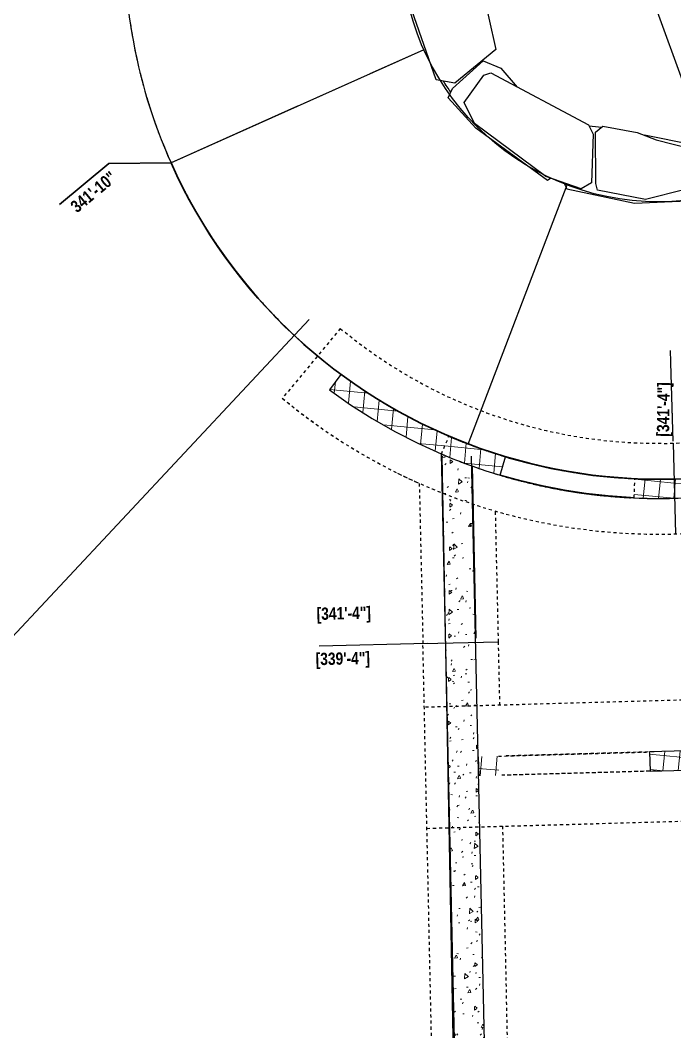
# Model space of a CAD drawing. Header units: feet. Extents: x -128 to 1593, y 35 to 1363.
# Drawn here: x 758.57 to 780.2, y 608.3 to 641.73 of the extents above; entities that cross this region are included whole.
import ezdxf

# ---------------------------------------------------------------- set-up
doc = ezdxf.new("R2010")
doc.units = ezdxf.units.FT
doc.header["$LTSCALE"] = 0.7
doc.header["$MEASUREMENT"] = 0
doc.linetypes.add('Dash', pattern=[0.25, 0.125, -0.125])
doc.linetypes.add('Hidden 1_16_', pattern=[0.09375, 0.0625, -0.03125])
doc.layers.get('0').update_dxf_attribs({"color": 250})
for name, color, linetype in [('A-DETL', 250, 'Continuous'), ('A-DETL-HDLN', 250, 'Hidden 1_16_'), ('A-FLOR', 250, 'Continuous'), ('A-FLOR-OTLN', 250, 'Continuous'), ('A-WALL', 250, 'Continuous'), ('A-WALL-HDLN', 250, 'Hidden 1_16_'), ('A-WALL-PATT', 250, 'Continuous'), ('G-ANNO-DIMS', 250, 'Continuous'), ('L-ARGILLITE PAVEMENT', 250, 'Continuous'), ('L-PVMT', 250, 'Continuous'), ('L-STONE', 250, 'Continuous'), ('S-FNDN', 250, 'Dash'), ('S-FNDN-Steps', 6, 'Continuous')]:
    doc.layers.add(name, color=color, linetype=linetype)
doc.styles.add('Century Gothic_B', font='GOTHICB.TTF', dxfattribs={"width": 0.84, "height": 4.875})
pattern_1 = [(89.55855, (953.2915, 661.1728), (0.9487296, 0.6534597), [0.12, -1.32]), (34.55855, (953.2915, 661.1728), (-0.937661, 0.786472), [0.096, -1.056]), (140.00955, (953.3706, 661.2273), (0.0110697, 1.439949), [0.102, -1.121833]), (85.74255, (953.0877, 661.4195), (1.485176, 0.883347), [0.18, -1.98]), (136.1945, (953.2115, 661.4931), (0.160366, 2.154064), [0.153, -1.68275]), (30.7425, (953.0877, 661.4195), (0.160365, 2.154005), [0.144, -1.584]), (60.55855, (953.262, 661.4597), (1.146581, 0.1115755), [0.12, -1.32]), (5.55855, (953.262, 661.4597), (-0.438808, 1.142451), [0.096, -1.056]), (111.00955, (953.3575, 661.469), (0.707783, 1.254041), [0.102, -1.121833]), (77.05855, (953.2915, 661.1728), (-0.3242466, 0.4230286), [0.0528, -0.9904167, 0.0528, -1.0191667, -1.06]), (77.05855, (953.2915, 661.1728), (-0.3242466, 0.4230286), [-2.1151667, 0.0528, -1.0071667]), (47.05855, (953.2915, 661.1728), (-0.0774194, 0.754605), [0.0528, -0.5584167, 0.0528, -0.9664167, -0.404]), (47.05855, (953.2915, 661.1728), (-0.0774194, 0.754605), [-1.6304167, 0.0528, -0.3511667]), (7.05855, (953.0164, 660.94555), (0.6814879, 0.5161555), [0.0528, -0.3471667, 0.0528, -1.1951667, -1.656]), (7.05855, (953.0164, 660.94555), (0.6814879, 0.5161555), [-1.648, 0.0528, -1.6031667]), (357.05855, (952.893, 660.84366), (0.6173958, 0.7177637), [0.0528, -0.4671667, 0.0528, -0.776, -1.176]), (357.05855, (952.893, 660.84366), (0.6173958, 0.7177637), [-1.3488333, 0.0528, -1.1231667])]
pattern_2 = [(84.55855, (953.2915, 661.1728), (-0.4977468, 0.0474143), []), (174.55855, (953.2915, 661.1728), (-0.0474143, -0.4977468), [])]

# ---------------------------------------------------------------- blocks, each defined once
blk = doc.blocks.new('FP_1_1-Public Restroom Foundation Plan')
at = {"layer": 'A-WALL', "flags": 128}
blk.add_lwpolyline([(-1792.98, 1421.18), (-1794.1, 1422.18), (-1800.46, 1428.24), (-1806.57, 1434.55), (-1812.42, 1441.1), (-1818, 1447.88), (-1823.31, 1454.88), (-1828.24, 1461.95)], dxfattribs=at)
blk = doc.blocks.new('FP_1_2-Public Restroom Foundation Plan')
at = {"layer": 'A-WALL', "flags": 128}
blk.add_lwpolyline([(-1822, 1466.12), (-1821.16, 1464.82), (-1816.25, 1457.9), (-1811.07, 1451.19), (-1805.62, 1444.68), (-1799.92, 1438.4), (-1793.97, 1432.35), (-1787.97, 1426.72)], dxfattribs=at)
blk = doc.blocks.new('Basic Wall _ CMU - 8_ - ___-2432147-Public Restroom Foundation Plan')
at = {"layer": 'A-WALL-HDLN'}
for p, q in [((-1910.6, 1375.58), (-1906.1, 1381.35)), ((-1906.1, 1381.35), (-1906.12, 1381.32)), ((-1906.1, 1381.35), (-1906.06, 1381.32))]:
    blk.add_line(p, q, dxfattribs=at)
blk = doc.blocks.new('Basic Wall _ CMU - 8_ - ___-2443190-Public Restroom Foundation Plan')
at = {"layer": 'A-WALL'}
blk.add_arc((-1645.74, 1584.06), 219.66, 211.3565, 211.8404, dxfattribs=at)
at = {"layer": 'A-WALL-HDLN'}
for p, q in [((-1840.88, 1483.21), (-1834.1, 1486.71)), ((-1834.1, 1486.71), (-1834.14, 1486.69)), ((-1840.84, 1483.23), (-1840.88, 1483.21))]:
    blk.add_line(p, q, dxfattribs=at)
blk.add_arc((-1645.74, 1584.06), 219.66, 209.3066, 209.848, dxfattribs=at)
blk = doc.blocks.new('Basic Wall _ CMU - 8_ - ___-2443179-Public Restroom Foundation Plan')
at = {"layer": 'A-WALL', "flags": 128}
blk.add_lwpolyline([(-1822, 1466.12), (-1821.16, 1464.82), (-1816.25, 1457.9), (-1811.07, 1451.19), (-1805.62, 1444.68), (-1799.92, 1438.4), (-1793.97, 1432.35), (-1787.97, 1426.72)], dxfattribs=at)
at = {"layer": 'A-WALL'}
for radius, start, end in [(212.03, 207.4303, 208.8398), (212.03, 208.883, 209.812), (212.03, 210.6311, 211.6042), (212.03, 211.6562, 212.3494), (212.03, 213.2321, 214.3679), (212.03, 214.4296, 214.8792), (212.03, 215.8447, 217.1308), (212.03, 217.2033, 217.7613), (212.03, 218.4135, 219.893), (212.03, 219.9773, 220.9547), (212.03, 221.7246, 222.6544), (219.66, 221.5737, 221.715), (212.03, 222.7515, 223.525), (212.03, 224.5156, 225.415), (212.03, 225.5259, 226.1062), (219.66, 223.9991, 224.2851), (212.03, 227.1514, 228.1749), (219.66, 226.4284, 226.8538), (212.03, 228.3005, 228.8167), (212.03, 229.612, 230.9339), (219.66, 229.0822, 229.4216), (212.03, 231.0752, 231.9857)]:
    blk.add_arc((-1645.74, 1584.06), radius, start, end, dxfattribs=at)
at = {"layer": 'A-WALL-HDLN'}
for p, q in [((-1801.54, 1440.24), (-1801.53, 1440.23)), ((-1794.43, 1432.9), (-1794.38, 1432.85)), ((-1786.98, 1425.92), (-1786.89, 1425.83)), ((-1779.2, 1419.3), (-1779.06, 1419.18))]:
    blk.add_line(p, q, dxfattribs=at)
for start, end in [(209.6704, 210.0803), (214.311, 215.3748), (216.7303, 217.7982), (219.1812, 220.2195), (221.7491, 222.6392), (224.316, 225.0577), (226.8821, 227.4753), (229.4477, 229.7586)]:
    blk.add_arc((-1645.74, 1584.06), 219.66, start, end, dxfattribs=at)
blk = doc.blocks.new('Basic Wall _ CMU - 8_ - ___-2450956-Public Restroom Foundation Plan')
at = {"layer": 'A-WALL'}
for p, q in [((-1460.69, 1480.55), (-1460.68, 1480.56)), ((-1465.87, 1471.78), (-1465.73, 1472.01)), ((-1550.63, 1386.06), (-1550.67, 1386.04))]:
    blk.add_line(p, q, dxfattribs=at)
at = {"layer": 'A-WALL', "flags": 128}
blk.add_lwpolyline([(-1523.02, 1411.09), (-1517.31, 1415.26), (-1510.66, 1420.53), (-1504.23, 1426.06), (-1498.03, 1431.84), (-1493.04, 1436.88)], dxfattribs=at)
at = {"layer": 'A-WALL'}
for radius, start, end in [(212.03, 342.1148, 344.4549), (212.03, 339.5395, 341.3715), (212.03, 337.4323, 338.3642), (212.03, 334.7331, 335.4845), (212.03, 332.0223, 332.6747), (212.03, 329.2823, 329.8934), (212.03, 325.5544, 327.1265), (212.03, 322.9796, 324.3678), (219.66, 324.9252, 325.2698), (212.03, 320.4, 321.6141), (219.66, 322.0506, 322.5747), (212.03, 317.8122, 318.8637), (219.66, 319.3767, 319.8797), (212.03, 315.3073, 316.1155), (219.66, 316.7569, 317.1846), (212.03, 312.6062, 313.3689), (219.66, 313.9892, 314.4895), (212.03, 309.905, 310.6233), (212.03, 307.2038, 307.8784), (219.66, 311.2869, 311.5335), (219.66, 309.1211, 309.8502), (212.03, 304.3368, 305.134), (219.66, 306.4261, 307.1463), (212.03, 301.5889, 302.39), (212.03, 303.2126, 303.3318), (212.03, 300.4521, 300.7732), (219.66, 303.731, 304.2644), (212.03, 298.2431, 299.6462), (219.66, 301.0359, 301.4568), (212.03, 295.687, 296.9024), (212.03, 293.16, 294.1587), (212.03, 290.4733, 291.4149), (212.03, 285.0996, 285.927), (212.03, 287.7865, 288.671), (219.66, 292.9507, 293.1276), (212.03, 254.6372, 255.725), (212.03, 256.1595, 256.9803), (212.03, 257.7374, 258.4722), (212.03, 281.1056, 281.2951), (212.03, 282.3483, 283.1827), (219.66, 290.2556, 290.4394), (212.03, 258.9363, 259.5332), (212.03, 260.2512, 261.2191), (212.03, 263.002, 263.9656), (212.03, 265.7021, 266.7119), (212.03, 268.4021, 269.4577), (212.03, 271.1021, 272.2033), (212.03, 272.8005, 273.6162), (212.03, 273.9194, 274.9486), (212.03, 275.5699, 276.1674), (212.03, 277.0778, 277.6935), (212.03, 278.3382, 278.7252), (212.03, 279.7517, 280.4383), (219.66, 287.5605, 287.751), (219.66, 282.1702, 282.3046), (219.66, 284.8654, 285.0623), (219.66, 261.7616, 261.9607), (219.66, 264.4748, 264.6563), (219.66, 267.1912, 267.3521), (219.66, 269.9122, 270.0479), (219.66, 276.7799, 276.9784), (219.66, 279.4751, 279.691)]:
    blk.add_arc((-1645.74, 1584.06), radius, start, end, dxfattribs=at)
at = {"layer": 'A-WALL-HDLN'}
blk.add_line((-1631.77, 1364.84), (-1631.79, 1364.84), dxfattribs=at)
for radius, start, end in [(219.66, 341.4245, 342.0777), (219.66, 338.9043, 339.4702), (212.03, 335.9447, 336.1486), (219.66, 336.1746, 337.2972), (212.03, 333.0224, 333.4658), (219.66, 333.4908, 334.5636), (212.03, 330.1729, 330.7576), (219.66, 330.8072, 331.7953), (212.03, 327.3601, 328.0031), (219.66, 328.1237, 328.9385), (212.03, 324.5685, 324.7619), (219.66, 325.2946, 325.5293), (212.03, 321.79, 321.9647), (219.66, 322.5989, 322.9508), (212.03, 319.0203, 319.3184), (219.66, 319.9032, 320.3651), (212.03, 316.2566, 316.7129), (219.66, 317.2075, 317.7691), (212.03, 313.4972, 313.9506), (219.66, 314.5119, 315.2186), (212.03, 310.741, 311.2495), (212.03, 307.9871, 308.5485), (212.03, 305.2351, 305.8474), (219.66, 308.7068, 309.0991), (212.03, 302.4843, 303.1842), (219.66, 305.8825, 306.4035), (212.03, 299.7346, 300.4231), (219.66, 303.363, 303.7079), (212.03, 296.9857, 297.6611), (219.66, 300.7993, 301.0122), (212.03, 294.2374, 294.7329), (219.66, 297.869, 298.2187), (212.03, 291.4895, 291.837), (219.66, 294.8223, 295.6208), (212.03, 285.9945, 286.4606), (212.03, 288.7419, 289.1486), (219.66, 291.9037, 292.925), (212.03, 255.7693, 256.1165), (212.03, 258.518, 258.8946), (212.03, 283.2472, 283.7728), (219.66, 289.2097, 290.2291), (212.03, 261.2664, 261.6521), (212.03, 264.0146, 264.3533), (212.03, 266.7625, 267.0547), (212.03, 269.5103, 269.7566), (212.03, 272.2579, 272.7641), (212.03, 275.0053, 275.5344), (212.03, 277.7526, 278.3036), (212.03, 280.4999, 281.0717), (219.66, 286.517, 287.5332), (219.66, 257.0164, 257.6823), (219.66, 259.5972, 260.2182), (219.66, 281.3386, 282.1412), (219.66, 283.8252, 284.8372), (219.66, 262.0111, 262.9748), (219.66, 264.7097, 265.6755), (219.66, 267.4087, 268.3762), (219.66, 270.1082, 271.0768), (219.66, 276.1953, 276.7489), (219.66, 278.7592, 279.4451)]:
    blk.add_arc((-1645.74, 1584.06), radius, start, end, dxfattribs=at)
blk = doc.blocks.new('Basic Wall _ CMU - 8_ - ___-2800111-Public Restroom Foundation Plan')
at = {"layer": 'A-WALL'}
blk.add_arc((-1645.71, 1584.06), 212, 117.7429, 117.8637, dxfattribs=at)
at = {"layer": 'A-WALL-HDLN'}
for p, q in [((-1435.27, 1610.23), (-1435.33, 1610.22)), ((-1427.76, 1611.16), (-1427.8, 1611.16))]:
    blk.add_line(p, q, dxfattribs=at)

msp = doc.modelspace()

# ---------------------------------------------------------------- hatches: boundary and pattern name
at = {"layer": 'A-WALL-PATT', "lineweight": 20}
h = msp.add_hatch(dxfattribs=at)
h.set_pattern_fill('FP1_2', color=256, scale=0.083333, angle=39.5585463, style=0, pattern_type=2)
h.set_pattern_definition(pattern_2)
h.paths.add_polyline_path([(772.491272, 627.391396), (772.740696, 627.975812), (771.988863, 628.317674), (771.235958, 628.704533), (770.537192, 629.104855), (769.840526, 629.548453), (769.16535, 630.024121), (768.787352, 629.513366), (769.485927, 629.021181), (770.224796, 628.551774), (770.956892, 628.132746), (771.722239, 627.741184), (772.488834, 627.392437)])
h = msp.add_hatch(dxfattribs=at)
h.set_pattern_fill('FP1_2', color=256, scale=0.083333, angle=39.5585463, style=0, pattern_type=2)
h.set_pattern_definition(pattern_2)
h.paths.add_polyline_path([(780.199346, 625.929676), (780.181197, 626.564833), (779.497649, 626.559171), (778.888704, 626.575195), (778.860374, 625.94041), (779.529762, 625.922796), (780.187658, 625.929556)])
h.paths.add_polyline_path([(774.430112, 626.690163), (774.612232, 627.298922), (773.980056, 627.501058), (773.355612, 627.726918), (772.740696, 627.975812), (772.491272, 627.391396), (773.020616, 627.175664), (773.495718, 626.997286), (774.022959, 626.817954), (774.419786, 626.693404)])
h = msp.add_hatch(dxfattribs=at)
h.set_pattern_fill('FP1_1', color=256, scale=0.083333, angle=39.5585463, style=0, pattern_type=2)
h.set_pattern_definition(pattern_1)
h.paths.add_polyline_path([(773.629004, 621.163433), (773.495712, 626.997287), (772.954334, 627.201784), (772.486399, 627.393477), (772.629265, 621.140591)])
h = msp.add_hatch(dxfattribs=at)
h.set_pattern_fill('FP1_2', color=256, scale=0.083333, angle=39.5585463, style=0, pattern_type=2)
h.set_pattern_definition(pattern_2)
h.paths.add_polyline_path([(782.080847, 626.080801), (781.997384, 626.710712), (781.353177, 626.638012), (780.739794, 626.590413), (780.181197, 626.564833), (780.199346, 625.929676), (780.868033, 625.961675), (781.493499, 626.013232), (782.065446, 626.079029)])
h = msp.add_hatch(dxfattribs=at)
h.set_pattern_fill('FP1_1', color=256, scale=0.083333, angle=39.5585463, style=0, pattern_type=2)
h.set_pattern_definition(pattern_1)
h.paths.add_polyline_path([(774.044594, 602.004627), (773.629017, 621.162856), (772.629265, 621.140591), (773.042932, 602.070395)])
h = msp.add_hatch(dxfattribs=at)
h.set_pattern_fill('FP1_2', color=256, scale=0.083333, angle=39.5585463, style=0, pattern_type=2)
h.set_pattern_definition(pattern_2)
h.paths.add_polyline_path([(781.122155, 616.958274), (781.104337, 617.593441), (779.371876, 617.544841), (779.389694, 616.909675), (781.082909, 616.957173)])
h.paths.add_polyline_path([(774.391724, 616.76947), (774.373906, 617.404637), (773.710943, 617.386039), (773.724724, 616.750759), (774.300933, 616.766923)])

# ---------------------------------------------------------------- linework, layer by layer
msp.add_line((773.01168, 600.880966, 352.050543), (772.515677, 627.314261, 352.03445))
at = {"layer": 'A-DETL', "lineweight": 25}
for p, q in [((763.551219, 637.01036), (771.920145, 640.756002)), ((771.911862, 640.752803), (770.12439, 639.952792)), ((767.737027, 638.882631), (763.553856, 637.009808)), ((773.378687, 627.720707), (776.647842, 636.287))]:
    msp.add_line(p, q, dxfattribs=at)
at = {"layer": 'A-DETL-HDLN'}
for p, q in [((779.527111, 617.549196), (774.527114, 617.408934)), ((779.56304, 616.914537), (774.563042, 616.774276))]:
    msp.add_line(p, q, dxfattribs=at)
at = {"layer": 'A-FLOR'}
for p, q in [((773.50251, 626.99485), (773.625956, 621.303954)), ((773.629008, 621.163271), (773.629017, 621.162856))]:
    msp.add_line(p, q, dxfattribs=at)
msp.add_lwpolyline([(771.911484, 640.753948), (763.553021, 637.011674, 0.127404751), (769.084236, 630.090999)], format="xyb", dxfattribs=at)
msp.add_circle((779.669869, 644.226333), 8.5, dxfattribs=at)
for radius, start, end in [(18.304688, 252.7288296, 253.0571893), (18.304688, 253.3446952, 267.4445821), (18.304687, 268.3673497, 269.1132274), (18.304688, 271.2141933, 271.5395431)]:
    msp.add_arc((779.676504, 644.226895), radius, start, end, dxfattribs=at)
at = {"layer": 'A-FLOR-OTLN'}
for start, end in [(188.4351504, 189.8758317), (191.1489465, 192.5768225), (193.8582868, 195.2782816), (196.5648485, 197.9803434), (199.2695616, 200.6831985), (201.9729828, 203.3871265), (204.6754662, 206.0925554), (207.3772474, 208.8001748), (210.0784897, 211.5111723), (212.7793095, 214.2277817), (215.4797923, 216.9547608), (218.1800022, 219.7043625), (220.8799881, 222.5206807), (223.5797883, 225.7748891)]:
    msp.add_arc((779.678292, 644.228788), 17.666667, start, end, dxfattribs=at)
at = {"layer": 'A-WALL'}
msp.add_line((773.710943, 617.386039), (773.724724, 616.750759), dxfattribs=at)
at = {"layer": 'A-WALL', "flags": 128}
for points in [[(772.73942, 627.972824), (772.740696, 627.975812, -0.058500135), (769.16535, 630.024121), (768.787352, 629.513366), (769.485927, 629.021181), (770.206713, 628.562137), (770.948138, 628.137233), (771.708586, 627.747397), (772.486396, 627.393478), (772.491272, 627.391396), (772.492548, 627.394384)], [(772.491272, 627.391396, 0.014740578), (773.495718, 626.997286), (773.960829, 626.837454), (774.430112, 626.690163), (774.612232, 627.298922)]]:
    msp.add_lwpolyline(points, format="xyb", dxfattribs=at)
at = {"layer": 'A-WALL'}
msp.add_lwpolyline([(778.860374, 625.94041, 0.018294), (780.199346, 625.929676, 0.025796888), (782.080847, 626.080801)], format="xyb", dxfattribs=at)
msp.add_lwpolyline([(789.101192, 617.817772), (779.371876, 617.544841), (779.389694, 616.909675), (789.11901, 617.182605)], dxfattribs=at)
for centre, radius, start, end in [((779.676504, 644.226895), 17.669271, 246.9888834, 248.3983893), ((779.676504, 644.226895), 17.669271, 248.4415919, 249.3705638), ((779.676504, 644.226895), 17.669271, 250.1896037, 251.1627646), ((779.676504, 644.226895), 17.669271, 251.2147075, 251.9079041), ((779.676491, 644.226859), 18.304649, 246.8876671, 250.2655248), ((779.676504, 644.226895), 17.669271, 252.7906402, 253.9264224), ((779.676504, 644.226895), 17.669271, 253.988135, 254.4377077), ((779.676504, 644.226895), 18.304687, 250.9150446, 251.3989101), ((779.676504, 644.226895), 17.669271, 255.4032733, 256.6893467), ((779.676504, 644.226895), 17.669271, 256.7618475, 257.3198441), ((779.676504, 644.226895), 17.669271, 257.9720278, 259.4515223), ((779.676504, 644.226895), 17.669271, 259.5358178, 260.5132482), ((779.676504, 644.226895), 18.304687, 255.2352772, 255.6256857), ((779.676504, 644.226895), 17.669271, 261.2831455, 262.2129349), ((779.676504, 644.226895), 17.669271, 262.3100187, 263.0835782), ((779.676504, 644.226895), 17.669271, 264.0741467, 264.9735715), ((779.676504, 644.226895), 17.669271, 265.0844229, 265.6647633), ((779.676504, 644.226895), 17.669271, 266.7099669, 267.73342), ((779.676504, 644.226895), 17.669271, 267.8590032, 268.3752146), ((779.676504, 644.226895), 17.669271, 269.1705303, 270.4924694), ((779.676504, 644.226895), 17.669271, 270.6337324, 271.5442647), ((779.676504, 644.226895), 17.669271, 271.6367785, 277.5476788), ((779.676504, 644.226895), 18.304687, 258.160146, 258.7598052), ((779.676504, 644.226895), 18.304687, 260.6741435, 261.5541582), ((779.676504, 644.226895), 18.304687, 261.1322725, 261.2735742), ((779.676504, 644.226895), 18.304687, 263.1930576, 264.1612229), ((779.676504, 644.226895), 18.304687, 263.5576441, 263.8436204), ((779.676504, 644.226895), 18.304688, 265.7200425, 266.7165849), ((779.676504, 644.226895), 18.304687, 265.9869514, 266.4123744), ((779.676504, 644.226895), 18.304687, 268.6407799, 268.9801405)]:
    msp.add_arc(centre, radius, start, end, dxfattribs=at)
at = {"layer": 'A-WALL-HDLN'}
for p, q in [((777.2988, 626.718335), (777.300842, 626.718058)), ((778.145119, 626.624111), (778.151249, 626.623579)), ((778.994763, 626.570781), (779.005284, 626.570378)), ((779.845753, 626.558435), (779.860936, 626.558587)), ((774.373906, 617.404637), (779.371876, 617.544841)), ((779.389694, 616.909675), (774.391724, 616.76947))]:
    msp.add_line(p, q, dxfattribs=at)
msp.add_lwpolyline([(778.643088, 625.951402, 0.002971444), (778.860374, 625.94041), (778.888704, 626.575195, -0.061600421), (774.612232, 627.298922, -0.028181183), (772.740696, 627.975812)], format="xyb", dxfattribs=at)
for radius, start, end in [(18.304687, 248.8651339, 249.4065207), (18.304687, 249.2289776, 249.6388364), (18.304688, 253.3446102, 255.0078), (18.304687, 253.8695671, 254.9333297), (18.304688, 255.6500883, 258.1348294), (18.304687, 256.2888681, 257.3567572), (18.304687, 258.7397598, 259.778042), (18.304688, 258.9299645, 260.6450457), (18.304687, 261.3076641, 262.197755), (18.304688, 261.6449589, 263.1588498), (18.304687, 263.8745518, 264.6162807), (18.304687, 264.2231459, 265.6785463), (18.304687, 266.4406832, 267.0338875), (18.304687, 269.006237, 269.3171813)]:
    msp.add_arc((779.676504, 644.226895), radius, start, end, dxfattribs=at)
at = {"layer": 'L-ARGILLITE PAVEMENT'}
for points in [[(772.268797, 645.206764), (773.00801, 645.027428), (773.827559, 642.843127), (774.289967, 640.759444), (772.936602, 639.642246), (772.314942, 639.759019), (771.512803, 642.061697), (771.225996, 644.828658), (771.48853, 645.109244)], [(783.286709, 640.140923), (782.832765, 640.827161), (781.38566, 643.068433), (780.462325, 643.711972), (779.309848, 643.079368), (779.281955, 642.966288), (780.786478, 638.804486), (780.933971, 638.201227), (781.092436, 638.074415), (783.127406, 639.6429)]]:
    msp.add_lwpolyline(points, close=True, dxfattribs=at)
at = {"layer": 'L-PVMT'}
msp.add_arc((779.739355, 644.246697), 8.5, 212.2159576, 215.2187418, dxfattribs=at)
at = {"layer": 'L-STONE', "transparency": 33554687}
for points in [[(776.112851, 636.505602), (775.995252, 636.431719), (773.633813, 638.159491), (772.711318, 639.164159), (772.854275, 639.471839), (773.200043, 639.777635), (773.871715, 640.382576)], [(773.871715, 640.382576), (774.458415, 640.144372), (774.995936, 639.518173)]]:
    msp.add_lwpolyline(points, dxfattribs=at)
at = {"layer": 'L-STONE'}
for points in [[(777.354492, 638.266651), (777.508524, 637.963546), (777.450609, 636.351501), (777.111293, 636.150604), (775.94587, 636.564973), (773.579833, 638.31039), (773.245603, 639.002845), (773.896848, 639.90979), (774.118851, 639.983581)], [(777.823023, 638.226671), (778.966722, 638.012549), (779.594185, 637.778327), (780.711527, 637.486678), (780.950317, 636.397786), (780.544702, 636.131626), (779.242066, 635.806382), (777.649425, 636.11297), (777.5969, 636.336376), (777.579824, 638.022689)]]:
    msp.add_lwpolyline(points, close=True, dxfattribs=at)
for points in [[(777.76337, 638.176637), (777.682714, 638.190642), (777.376948, 638.222461)], [(776.532652, 636.356341), (776.636206, 636.157156), (778.876311, 635.68546), (780.866766, 635.771382), (781.349862, 636.125106), (781.286066, 636.597284), (780.945126, 637.499424), (780.788287, 637.605192), (779.199254, 637.925748)]]:
    msp.add_lwpolyline(points, dxfattribs=at)
at = {"layer": 'S-FNDN'}
for p, q in [((769.14743, 631.53993), (767.231541, 629.231388)), ((771.75842, 626.421101), (771.879461, 621.12346)), ((772.308002, 601.367532), (771.879461, 621.12346))]:
    msp.add_line(p, q, dxfattribs=at)
msp.add_lwpolyline([(780.180931, 626.574146), (780.181197, 626.564833, -0.018294), (778.888704, 626.575195)], format="xyb", dxfattribs=at)
for points in [[(774.424179, 619.089), (774.378809, 621.180565), (774.280072, 625.502022)], [(774.510928, 615.08986), (774.757769, 603.710408), (787.182182, 602.885618), (790.740902, 603.420173), (790.567656, 604.405368), (792.327757, 604.71403), (795.707538, 605.826559), (798.654851, 607.416405), (800.668239, 609.445321), (793.18098, 616.516677)]]:
    msp.add_lwpolyline(points, dxfattribs=at)
for start, end in [(230.3102842, 243.7022646), (243.7022646, 246.0256946)]:
    msp.add_arc((779.676504, 644.226895), 19.486979, start, end, dxfattribs=at)
at = {"layer": 'S-FNDN-Steps'}
msp.add_line((771.879461, 621.12346), (774.378809, 621.180565), dxfattribs=at)

# ---------------------------------------------------------------- block references
at = {"layer": 'A-WALL', "xscale": 0.0833333333333333, "yscale": 0.0833333333333333, "zscale": 0.0833333333333333, "rotation": 39.55854633591857}
for name in ['FP_1_2-Public Restroom Foundation Plan', 'FP_1_1-Public Restroom Foundation Plan']:
    msp.add_blockref(name, (969.481075, 629.797701), dxfattribs=at)
at = {"layer": 'A-WALL-HDLN', "xscale": 0.0833333333333333, "yscale": 0.0833333333333333, "zscale": 0.0833333333333333, "rotation": 39.55854633591857}
for name in ['Basic Wall _ CMU - 8_ - ___-2800111-Public Restroom Foundation Plan', 'Basic Wall _ CMU - 8_ - ___-2443190-Public Restroom Foundation Plan', 'Basic Wall _ CMU - 8_ - ___-2432147-Public Restroom Foundation Plan']:
    msp.add_blockref(name, (969.481075, 629.797701), dxfattribs=at)

# ---------------------------------------------------------------- texts
at = {"layer": 'G-ANNO-DIMS', "lineweight": 35, "char_height": 0.40625, "attachment_point": 1, "line_spacing_factor": 0.984502, "style": 'Century Gothic_B', "bg_fill": 3, "box_fill_scale": 1.25, "bg_fill_color": 9, "bg_fill_true_color": 13158600, "bg_fill_transparency": 0}
for s, insert, width, rotation in [('341\'-10"', (760.184797, 635.65609), 2.20911983, 39.5585463), ('[341\'-4"]', (768.359999, 622.312105), 2.26002121, 1.3088676), ('[339\'-4"]', (768.328211, 620.816874), 2.26002121, 1.2426554)]:
    msp.add_mtext(s, dxfattribs=dict(at, insert=insert, width=width, rotation=rotation))

# ---------------------------------------------------------------- next in the draw order: linework, layer by layer
at = {"layer": 'A-DETL', "lineweight": 25}
msp.add_line((772.028143, 621.127263), (768.445745, 621.045412), dxfattribs=at)
at = {"layer": 'A-FLOR'}
msp.add_arc((779.678292, 644.228788), 17.666667, 175.0670362, 204.1116398, dxfattribs=at)
at = {"layer": 'L-PVMT'}
msp.add_line((768.11797, 631.834205), (756.126296, 619.026326), dxfattribs=at)

# ---------------------------------------------------------------- next in the draw order: texts
at = {"layer": 'G-ANNO-DIMS', "lineweight": 35, "insert": (779.609879, 627.967899), "char_height": 0.40625, "width": 2.26002121, "attachment_point": 1, "rotation": 89.1771678, "line_spacing_factor": 0.984502, "style": 'Century Gothic_B', "bg_fill": 3, "box_fill_scale": 1.25, "bg_fill_color": 9, "bg_fill_true_color": 13158600, "bg_fill_transparency": 0}
msp.add_mtext('[341\'-4"]', dxfattribs=at)

# ---------------------------------------------------------------- next in the draw order: linework, layer by layer
at = {"layer": 'A-DETL', "lineweight": 25}
msp.add_line((780.147175, 627.815333), (780.061485, 630.814109), dxfattribs=at)
at = {"layer": 'A-FLOR'}
msp.add_arc((779.678292, 644.228788), 17.666667, 233.3094845, 311.9634313, dxfattribs=at)
at = {"layer": 'A-WALL'}
for points in [[(762.762707, 651.21658), (748.970615, 664.24388), (767.023324, 683.358938), (795.145225, 684.160865), (808.037907, 671.984348), (820.847332, 659.873982), (821.61447, 628.73092), (815.140378, 624.06036), (811.964998, 621.494958), (806.328494, 615.560844), (804.270018, 611.993418), (802.335762, 608.641269), (799.714164, 605.999452), (796.401938, 604.212764), (792.755094, 603.012325), (790.882387, 602.683011), (787.213407, 602.131894), (774.022577, 603.007563), (773.488362, 627.315142)], [(772.491274, 627.391395), (772.486399, 627.393477), (773.042932, 602.070395), (787.25504, 601.126929), (791.04328, 601.695961), (792.999286, 602.039923), (796.798739, 603.290596), (800.319486, 605.189764), (803.137027, 608.029036), (805.136168, 611.493633), (807.135309, 614.95823), (812.644681, 620.7585), (815.74758, 623.265344), (822.572669, 628.18912), (824.824447, 628.106848)]]:
    msp.add_lwpolyline(points, dxfattribs=at)
at = {"layer": 'G-ANNO-DIMS', "lineweight": 35}
msp.add_lwpolyline([(787.428632, 647.697573), (795.803563, 651.445903, -1), (763.553021, 637.011674), (761.500503, 636.989017), (759.86263, 635.636046)], format="xyb", dxfattribs=at)
at = {"layer": 'S-FNDN'}
for points in [[(755.820911, 655.366208), (768.643493, 668.928961), (789.328738, 669.519888), (800.531398, 658.928599), (803.440189, 656.181386), (804.353546, 655.317243), (804.930047, 634.766359), (793.193427, 622.352254), (790.535945, 619.541372), (789.054018, 619.499402), (771.925112, 619.018896)], [(772.011861, 615.019756), (781.169329, 615.276644), (789.166177, 615.501203), (792.304497, 615.589599), (794.898482, 618.333319), (802.024424, 611.60321), (802.754257, 612.868042), (804.916567, 616.615418), (810.775553, 622.783761), (814.104659, 625.473359), (819.842276, 629.610377), (819.179458, 656.518383), (812.579549, 656.354914), (813.122207, 637.010429), (819.655449, 637.193702)]]:
    msp.add_lwpolyline(points, dxfattribs=at)
for radius in [19.487211, 16.487211]:
    msp.add_arc((779.675885, 644.22771), radius, 230.3137488, 177.9525682, dxfattribs=at)
at = {"layer": 'S-FNDN-Steps'}
msp.add_line((780.147427, 627.746643), (780.233117, 624.747867), dxfattribs=at)

# ---------------------------------------------------------------- next in the draw order: block references
at = {"layer": 'A-WALL-HDLN', "xscale": 0.0833333333333333, "yscale": 0.0833333333333333, "zscale": 0.0833333333333333, "rotation": 39.55854633591857}
for name in ['Basic Wall _ CMU - 8_ - ___-2450956-Public Restroom Foundation Plan', 'Basic Wall _ CMU - 8_ - ___-2443179-Public Restroom Foundation Plan']:
    msp.add_blockref(name, (969.481075, 629.797701), dxfattribs=at)

doc.saveas('drawing.dxf')
